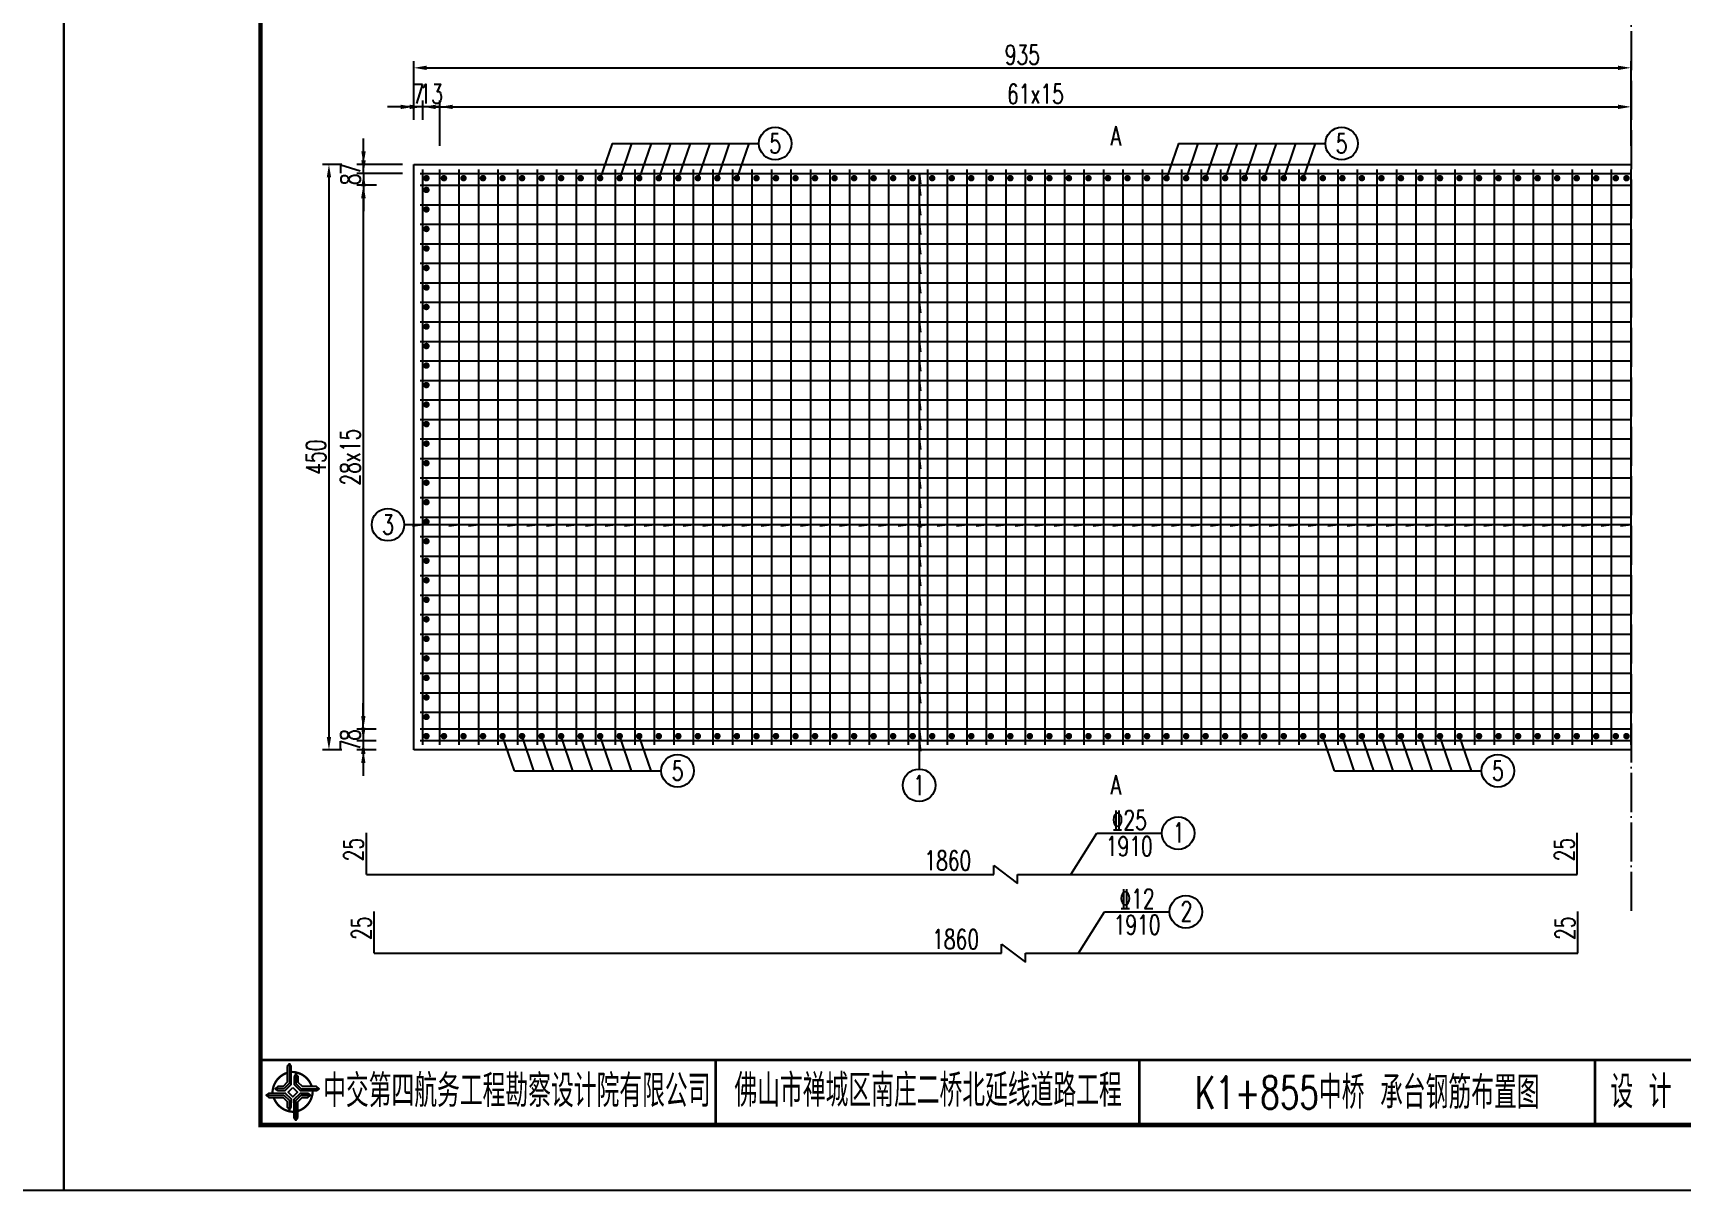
# Model space of a CAD drawing. Header units: millimetres. Extents: x -51 to 12129, y -1309 to -715.
# Drawn here: x 2464.6 to 2717.7, y -1308.7 to -1130.8 of the extents above; entities that cross this region are included whole.
import ezdxf
from ezdxf.enums import TextEntityAlignment as Align

# ---------------------------------------------------------------- set-up
doc = ezdxf.new("R2010")
doc.units = ezdxf.units.MM
doc.header["$LTSCALE"] = 0.25
doc.linetypes.add('ACAD_ISO04W100', pattern=[30, 24, -3, 0, -3])
doc.layers.add('TEXT', color=7, linetype='Continuous', lineweight=18)
for name, color, linetype in [('YOLLOW', 7, 'Continuous'), ('中心线', 3, 'ACAD_ISO04W100'), ('图框', 7, 'Continuous'), ('尺寸标注', 2, 'Continuous'), ('文字', 7, 'Continuous'), ('文字字符', 7, 'Continuous'), ('标注', 4, 'Continuous'), ('次轮廓线', 7, 'Continuous'), ('钢筋', 6, 'Continuous')]:
    doc.layers.add(name, color=color, linetype=linetype)
doc.styles.get("Standard").update_dxf_attribs({"font": 'simplex1.shx', "width": 0.7, "bigfont": 'hztxt.shx'})
doc.dimstyles.new('比例1：25', dxfattribs={"dimtxt": 3, "dimasz": 2, "dimexe": 1, "dimexo": 1, "dimgap": 1, "dimtad": 1, "dimdec": 1, "dimlfac": 2.5, "dimzin": 9, "dimdsep": 46, "dimtxsty": 'Standard', "dimcen": -0.09, "dimclrd": 4, "dimclre": 4, "dimclrt": 7, "dimaunit": 1, "dimadec": 0, "dimazin": 0, "dimtfac": 0.0005, "dimtdec": 1, "dimtix": 1, "dimtmove": 2, "dimatfit": 3, "dimfxl": 0, "dimtolj": 1, "dimtzin": 13, "dimarcsym": 0})
doc.dimstyles.new('比例1：50', dxfattribs={"dimscale": 0, "dimtxt": 3, "dimasz": 2, "dimexe": 1, "dimexo": 1, "dimgap": 0.5, "dimtad": 1, "dimdec": 1, "dimlfac": 5, "dimzin": 13, "dimdsep": 46, "dimtxsty": 'Standard', "dimcen": -1, "dimclrd": 256, "dimclre": 256, "dimclrt": 7, "dimaunit": 1, "dimadec": 3, "dimazin": 0, "dimtfac": 0.0005, "dimtdec": 1, "dimtix": 1, "dimtmove": 2, "dimatfit": 3, "dimfxl": 0, "dimtolj": 1, "dimtzin": 13, "dimarcsym": 0})

# ---------------------------------------------------------------- blocks, each defined once
blk = doc.blocks.new('tb')
at = {"lineweight": -3}
h = blk.add_hatch(color=256, dxfattribs=at)
h.paths.add_polyline_path([(-1.23, -0.13), (-3.78, -0.14), (-4.14, -0.41), (-1.4, -0.44), (-0.56, -1.24), (-0.54, -2.62), (-0.27, -2.2), (-0.26, -1.06)])
h.paths.add_polyline_path([(0.13, -1.08), (0.14, -3.86), (0.41, -4.26), (0.44, -1.24), (1.25, -0.43), (2.66, -0.43), (2.26, -0.16), (1.07, -0.15)])
h.paths.add_polyline_path([(1.08, 0.3), (3.62, 0.3), (4.02, 0.56), (1.25, 0.57), (0.43, 1.39), (0.43, 2.8), (0.16, 2.41), (0.15, 1.24)])
h.paths.add_polyline_path([(-0.28, 1.21), (-0.28, 3.99), (-0.56, 4.39), (-0.57, 1.41), (-1.38, 0.6), (-2.74, 0.56), (-2.33, 0.3), (-1.2, 0.29)])
for p, q in [((-0.56, 4.39), (-0.57, 1.41)), ((0.43, 2.8), (0.43, 1.39)), ((-1.38, 0.6), (-2.74, 0.56)), ((-0.57, 1.41), (-1.38, 0.6)), ((0.43, 1.39), (1.25, 0.57)), ((1.25, 0.57), (4.02, 0.56)), ((-4.14, -0.41), (-1.4, -0.44)), ((-1.4, -0.44), (-0.56, -1.24)), ((-0.56, -1.24), (-0.54, -2.62)), ((0.41, -4.26), (0.44, -1.24)), ((0.44, -1.24), (1.25, -0.43)), ((1.25, -0.43), (2.66, -0.43))]:
    blk.add_line(p, q, dxfattribs=at)
at = {"lineweight": -3, "const_width": 0.35, "flags": 128}
for points in [[(-0.9, 3.02, 0.324167), (-3.16, -0.14)], [(2.88, 0.92, 0.324403), (-0.24, 3.15)], [(0.75, -2.86, 0.325418), (3.02, 0.26)], [(-2.98, -0.76, 0.322976), (0.14, -2.98)]]:
    blk.add_lwpolyline(points, format="xyb", dxfattribs=at)
at = {"lineweight": -3, "flags": 128}
for points in [[(-0.9, 3.99), (-0.9, 1.58), (-1.53, 0.91), (-2.34, 0.91), (-2.74, 0.56), (-2.33, 0.3), (-1.2, 0.29), (-0.28, 1.21), (-0.28, 3.99), (-0.56, 4.39)], [(3.62, 0.92), (1.43, 0.92), (0.77, 1.54), (0.77, 2.38), (0.43, 2.8), (0.16, 2.41), (0.15, 1.24), (1.08, 0.3), (3.62, 0.3), (4.02, 0.56)], [(-0.04, 0.77), (0.68, 0.04), (-0.04, -0.69), (-0.77, 0.05)], [(-3.73, -0.76), (-1.54, -0.76), (-0.89, -1.39), (-0.89, -2.21), (-0.54, -2.62), (-0.27, -2.2), (-0.26, -1.06), (-1.23, -0.13), (-3.78, -0.14), (-4.14, -0.41)], [(0.75, -3.85), (0.75, -1.43), (1.4, -0.78), (2.26, -0.78), (2.66, -0.43), (2.26, -0.16), (1.07, -0.15), (0.13, -1.08), (0.14, -3.86), (0.41, -4.26)]]:
    blk.add_lwpolyline(points, close=True, dxfattribs=at)
blk = doc.blocks.new('*D974')
at = {"layer": 'Defpoints', "color": 0}
for p in [(2710.07, -1136.17), (2523.07, -1148.5), (2710.07, -1148.5)]:
    blk.add_point(p, dxfattribs=at)
at = {"layer": '标注', "lineweight": -2}
for p, q in [((2523.07, -1142.17), (2523.07, -1135.17)), ((2525.07, -1136.17), (2708.07, -1136.17)), ((2710.07, -1142.17), (2710.07, -1135.17))]:
    blk.add_line(p, q, dxfattribs=at)
at = {"layer": '标注'}
for points in [[(2525.07, -1135.84), (2525.07, -1136.51), (2523.07, -1136.17)], [(2708.07, -1135.84), (2708.07, -1136.51), (2710.07, -1136.17)]]:
    blk.add_solid(points, dxfattribs=at)
at = {"layer": '标注', "color": 7, "insert": (2616.57, -1134.17), "char_height": 3, "attachment_point": 5}
blk.add_mtext('\\A1;935', dxfattribs=at)
blk = doc.blocks.new('*D975')
at = {"layer": 'Defpoints', "color": 0}
for p in [(2710.07, -1142.17), (2527.07, -1149.3), (2710.07, -1149.3)]:
    blk.add_point(p, dxfattribs=at)
at = {"layer": '标注', "lineweight": -2}
for p, q in [((2527.07, -1148.17), (2527.07, -1141.17)), ((2710.07, -1148.17), (2710.07, -1141.17)), ((2529.07, -1142.17), (2708.07, -1142.17))]:
    blk.add_line(p, q, dxfattribs=at)
at = {"layer": '标注'}
for points in [[(2529.07, -1141.84), (2529.07, -1142.51), (2527.07, -1142.17)], [(2708.07, -1141.84), (2708.07, -1142.51), (2710.07, -1142.17)]]:
    blk.add_solid(points, dxfattribs=at)
at = {"layer": '标注', "color": 7, "insert": (2618.57, -1140.17), "char_height": 3, "attachment_point": 5}
blk.add_mtext('\\A1;61x15', dxfattribs=at)
blk = doc.blocks.new('*D991')
at = {"layer": 'Defpoints', "color": 0}
for p in [(2524.47, -1142.17), (2524.47, -1151.81), (2527.07, -1151.81)]:
    blk.add_point(p, dxfattribs=at)
at = {"layer": '标注', "lineweight": -2}
for p, q in [((2524.47, -1144.17), (2524.47, -1141.17)), ((2527.07, -1144.17), (2527.07, -1141.17)), ((2522.47, -1142.17), (2520.47, -1142.17)), ((2527.07, -1142.17), (2524.47, -1142.17)), ((2529.07, -1142.17), (2531.07, -1142.17))]:
    blk.add_line(p, q, dxfattribs=at)
at = {"layer": '标注'}
for points in [[(2522.47, -1141.84), (2522.47, -1142.51), (2524.47, -1142.17)], [(2529.07, -1141.84), (2529.07, -1142.51), (2527.07, -1142.17)]]:
    blk.add_solid(points, dxfattribs=at)
at = {"layer": '标注', "color": 7, "insert": (2525.77, -1140.17), "char_height": 3, "attachment_point": 5}
blk.add_mtext('\\A1;13', dxfattribs=at)
blk = doc.blocks.new('*D992')
at = {"layer": 'Defpoints', "color": 0}
for p in [(2523.07, -1142.17), (2523.07, -1151.01), (2524.47, -1151.81)]:
    blk.add_point(p, dxfattribs=at)
at = {"layer": '标注', "lineweight": -2}
for p, q in [((2523.07, -1144.17), (2523.07, -1141.17)), ((2524.47, -1144.17), (2524.47, -1141.17)), ((2521.07, -1142.17), (2519.07, -1142.17)), ((2524.47, -1142.17), (2523.07, -1142.17)), ((2526.47, -1142.17), (2528.47, -1142.17))]:
    blk.add_line(p, q, dxfattribs=at)
at = {"layer": '标注'}
for points in [[(2521.07, -1141.84), (2521.07, -1142.51), (2523.07, -1142.17)], [(2526.47, -1141.84), (2526.47, -1142.51), (2524.47, -1142.17)]]:
    blk.add_solid(points, dxfattribs=at)
at = {"layer": '标注', "color": 7, "insert": (2523.77, -1140.17), "char_height": 3, "attachment_point": 5}
blk.add_mtext('\\A1;7', dxfattribs=at)
blk = doc.blocks.new('*D993')
at = {"layer": 'Defpoints', "color": 0}
for p in [(2523.07, -1151.01), (2510.05, -1241.01), (2523.07, -1241.01)]:
    blk.add_point(p, dxfattribs=at)
at = {"layer": '标注', "lineweight": -2}
for p, q in [((2512.05, -1151.01), (2509.05, -1151.01)), ((2510.05, -1153.01), (2510.05, -1239.01)), ((2512.05, -1241.01), (2509.05, -1241.01))]:
    blk.add_line(p, q, dxfattribs=at)
at = {"layer": '标注'}
for points in [[(2509.72, -1153.01), (2510.39, -1153.01), (2510.05, -1151.01)], [(2509.72, -1239.01), (2510.39, -1239.01), (2510.05, -1241.01)]]:
    blk.add_solid(points, dxfattribs=at)
at = {"layer": '标注', "color": 7, "insert": (2508.05, -1196.01), "char_height": 3, "attachment_point": 5, "rotation": 90}
blk.add_mtext('\\A1;450', dxfattribs=at)
blk = doc.blocks.new('*D994')
at = {"layer": 'Defpoints', "color": 0}
for p in [(2515.36, -1151.01), (2529.07, -1151.01), (2529.07, -1152.41)]:
    blk.add_point(p, dxfattribs=at)
at = {"layer": '标注', "lineweight": -2}
for p, q in [((2515.36, -1149.01), (2515.36, -1147.01)), ((2521.36, -1151.01), (2514.36, -1151.01)), ((2515.36, -1152.41), (2515.36, -1151.01)), ((2521.36, -1152.41), (2514.36, -1152.41)), ((2515.36, -1154.41), (2515.36, -1156.41))]:
    blk.add_line(p, q, dxfattribs=at)
at = {"layer": '标注'}
for points in [[(2515.03, -1149.01), (2515.7, -1149.01), (2515.36, -1151.01)], [(2515.03, -1154.41), (2515.7, -1154.41), (2515.36, -1152.41)]]:
    blk.add_solid(points, dxfattribs=at)
at = {"layer": '标注', "color": 7, "insert": (2513.36, -1151.71), "char_height": 3, "attachment_point": 5, "rotation": 90}
blk.add_mtext('\\A1;7', dxfattribs=at)
blk = doc.blocks.new('*D995')
at = {"layer": 'Defpoints', "color": 0}
for p in [(2515.36, -1154.21), (2530.07, -1152.41), (2530.07, -1154.21)]:
    blk.add_point(p, dxfattribs=at)
at = {"layer": '标注', "lineweight": -2}
for p, q in [((2515.36, -1150.41), (2515.36, -1148.41)), ((2517.36, -1152.41), (2514.36, -1152.41)), ((2517.36, -1154.21), (2514.36, -1154.21)), ((2515.36, -1152.41), (2515.36, -1154.21)), ((2515.36, -1156.21), (2515.36, -1158.21))]:
    blk.add_line(p, q, dxfattribs=at)
at = {"layer": '标注'}
for points in [[(2515.03, -1150.41), (2515.7, -1150.41), (2515.36, -1152.41)], [(2515.03, -1156.21), (2515.7, -1156.21), (2515.36, -1154.21)]]:
    blk.add_solid(points, dxfattribs=at)
at = {"layer": '标注', "color": 7, "insert": (2513.36, -1153.31), "char_height": 3, "attachment_point": 5, "rotation": 90}
blk.add_mtext('\\A1;8', dxfattribs=at)
blk = doc.blocks.new('*D996')
at = {"layer": 'Defpoints', "color": 0}
for p in [(2524.47, -1154.21), (2515.33, -1237.81), (2524.47, -1237.81)]:
    blk.add_point(p, dxfattribs=at)
at = {"layer": '标注', "lineweight": -2}
for p, q in [((2517.33, -1154.21), (2514.33, -1154.21)), ((2515.33, -1156.21), (2515.33, -1235.81)), ((2517.33, -1237.81), (2514.33, -1237.81))]:
    blk.add_line(p, q, dxfattribs=at)
at = {"layer": '标注'}
for points in [[(2515, -1156.21), (2515.66, -1156.21), (2515.33, -1154.21)], [(2515, -1235.81), (2515.66, -1235.81), (2515.33, -1237.81)]]:
    blk.add_solid(points, dxfattribs=at)
at = {"layer": '标注', "color": 7, "insert": (2513.33, -1196.01), "char_height": 3, "attachment_point": 5, "rotation": 90}
blk.add_mtext('\\A1;28x15', dxfattribs=at)
blk = doc.blocks.new('*D997')
at = {"layer": 'Defpoints', "color": 0}
for p in [(2524.47, -1237.81), (2515.33, -1239.61), (2524.47, -1239.61)]:
    blk.add_point(p, dxfattribs=at)
at = {"layer": '标注', "lineweight": -2}
for p, q in [((2515.33, -1235.81), (2515.33, -1233.81)), ((2517.33, -1237.81), (2514.33, -1237.81)), ((2515.33, -1237.81), (2515.33, -1239.61)), ((2517.33, -1239.61), (2514.33, -1239.61)), ((2515.33, -1241.61), (2515.33, -1243.61))]:
    blk.add_line(p, q, dxfattribs=at)
at = {"layer": '标注'}
for points in [[(2515, -1235.81), (2515.66, -1235.81), (2515.33, -1237.81)], [(2515, -1241.61), (2515.66, -1241.61), (2515.33, -1239.61)]]:
    blk.add_solid(points, dxfattribs=at)
at = {"layer": '标注', "color": 7, "insert": (2513.33, -1238.71), "char_height": 3, "attachment_point": 5, "rotation": 90}
blk.add_mtext('\\A1;8', dxfattribs=at)
blk = doc.blocks.new('*D998')
at = {"layer": 'Defpoints', "color": 0}
for p in [(2524.47, -1239.61), (2515.33, -1241.01), (2524.47, -1241.01)]:
    blk.add_point(p, dxfattribs=at)
at = {"layer": '标注', "lineweight": -2}
for p, q in [((2515.33, -1237.61), (2515.33, -1235.61)), ((2517.33, -1239.61), (2514.33, -1239.61)), ((2515.33, -1239.61), (2515.33, -1241.01)), ((2517.33, -1241.01), (2514.33, -1241.01)), ((2515.33, -1243.01), (2515.33, -1245.01))]:
    blk.add_line(p, q, dxfattribs=at)
at = {"layer": '标注'}
for points in [[(2515, -1237.61), (2515.66, -1237.61), (2515.33, -1239.61)], [(2515, -1243.01), (2515.66, -1243.01), (2515.33, -1241.01)]]:
    blk.add_solid(points, dxfattribs=at)
at = {"layer": '标注', "color": 7, "insert": (2513.33, -1240.31), "char_height": 3, "attachment_point": 5, "rotation": 90}
blk.add_mtext('\\A1;7', dxfattribs=at)
blk = doc.blocks.new('*D1770')
at = {"layer": 'Defpoints', "color": 0}
for p in [(6802.01, -1239.17), (1359.98, -1242.17), (6754.34, -1242.17)]:
    blk.add_point(p, dxfattribs=at)
at = {"layer": '标注', "color": 4, "lineweight": -2}
for p, q in [((6754.34, -1237.17), (6754.34, -1235.17)), ((6760.34, -1239.17), (6753.34, -1239.17)), ((6754.34, -1239.17), (6754.34, -1242.17)), ((6748.34, -1242.17), (6755.34, -1242.17)), ((6754.34, -1244.17), (6754.34, -1246.17))]:
    blk.add_line(p, q, dxfattribs=at)
at = {"layer": '标注', "color": 4}
for points in [[(6754.01, -1237.17), (6754.67, -1237.17), (6754.34, -1239.17)], [(6754.01, -1244.17), (6754.67, -1244.17), (6754.34, -1242.17)]]:
    blk.add_solid(points, dxfattribs=at)
at = {"layer": '标注', "color": 7, "insert": (6751.84, -1240.67), "char_height": 3, "attachment_point": 5, "rotation": 90}
blk.add_mtext('\\A1;7.5', dxfattribs=at)
blk = doc.blocks.new('123')
at = {"layer": '图框', "color": 2}
blk.add_lwpolyline([(369.33, -1011.65), (369.33, -714.65), (-50.67, -714.65), (-50.67, -1011.65)], close=True, dxfattribs=at)

msp = doc.modelspace()

# ---------------------------------------------------------------- linework, layer by layer
at = {"const_width": 0.7}
msp.add_lwpolyline([(2499.54252, -1298.65472), (2879.54252, -1298.65472), (2879.54252, -1021.65472), (2499.54252, -1021.65472)], close=True, dxfattribs=at)
at = {"const_width": 0.4}
msp.add_lwpolyline([(2499.54252, -1288.65472), (2879.54252, -1288.65472)], dxfattribs=at)
at = {"layer": 'YOLLOW'}
for p, q in [((2623.9872, -1260.15031), (2627.9872, -1253.80302)), ((2627.9872, -1253.80302), (2637.9872, -1253.80302)), ((2625.18387, -1272.23701), (2629.18387, -1265.88972)), ((2629.18387, -1265.88972), (2639.18387, -1265.88972))]:
    msp.add_line(p, q, dxfattribs=at)
for centre in [(2640.4872, -1253.80302), (2641.68387, -1265.88972)]:
    msp.add_circle(centre, 2.5, dxfattribs=at)
at = {"layer": '中心线'}
msp.add_line((2710.06695, -1031.74886), (2710.06695, -1265.9558), dxfattribs=at)
at = {"layer": '图框', "const_width": 0.4}
for points in [[(2569.43594, -1288.65472), (2569.43594, -1298.65472)], [(2634.54252, -1298.65472), (2634.54252, -1288.65472)], [(2704.54252, -1298.65472), (2704.54252, -1288.65472)]]:
    msp.add_lwpolyline(points, dxfattribs=at)
at = {"layer": '尺寸标注', "linetype": 'Continuous'}
for p, q in [((2612.16765, -1260.15031), (2612.16765, -1258.75038)), ((2612.16765, -1258.75038), (2615.82726, -1261.53792)), ((2615.82726, -1261.53792), (2615.82726, -1260.15031)), ((2613.36432, -1272.23701), (2613.36432, -1270.83708)), ((2613.36432, -1270.83708), (2617.02394, -1273.62462)), ((2617.02394, -1273.62462), (2617.02394, -1272.23701))]:
    msp.add_line(p, q, dxfattribs=at)
at = {"layer": '文字'}
for points in [[(2631.17414, -1143.75879, 0, 0.7, 0), (2629.17414, -1143.75879, 0, 0, 0), (2626.67414, -1143.75879, 0, 0, 0), (2626.67414, -1148.55561, 0, 0, 0)], [(2631.17414, -1249.0696, 0, 0.7, 0), (2629.17414, -1249.0696, 0, 0, 0), (2626.67414, -1249.0696, 0, 0, 0), (2626.67414, -1244.27277, 0, 0, 0)]]:
    msp.add_lwpolyline(points, format="xyseb", dxfattribs=at)
at = {"layer": '标注'}
for p, q in [((2553.53595, -1147.80695), (2551.71617, -1153.13277)), ((2553.53595, -1147.80695), (2576.1073, -1147.80695)), ((2556.53595, -1147.80695), (2554.71617, -1153.13277)), ((2559.53595, -1147.80695), (2557.71617, -1153.13277)), ((2562.53595, -1147.80695), (2560.71617, -1153.13277)), ((2565.53595, -1147.80695), (2563.71617, -1153.13277)), ((2568.53595, -1147.80695), (2566.71617, -1153.13277)), ((2571.53595, -1147.80695), (2569.71617, -1153.13277)), ((2574.53595, -1147.80695), (2572.71617, -1153.13277)), ((2640.53595, -1147.80695), (2638.71617, -1153.13277)), ((2640.53595, -1147.80695), (2663.1073, -1147.80695)), ((2643.53595, -1147.80695), (2641.71617, -1153.13277)), ((2646.53595, -1147.80695), (2644.71617, -1153.13277)), ((2649.53595, -1147.80695), (2647.71617, -1153.13277)), ((2652.53595, -1147.80695), (2650.71617, -1153.13277)), ((2655.53595, -1147.80695), (2653.71617, -1153.13277)), ((2658.53595, -1147.80695), (2656.71617, -1153.13277)), ((2661.53595, -1147.80695), (2659.71617, -1153.13277)), ((2600.69957, -1152.40987), (2600.69957, -1243.94572)), ((2600.69957, -1152.40987), (2600.92443, -1154.00988)), ((2600.69957, -1154.20987), (2600.92443, -1155.80988)), ((2600.69957, -1157.20987), (2600.92443, -1158.80988)), ((2600.69957, -1160.20987), (2600.92443, -1161.80988)), ((2600.69957, -1163.20987), (2600.92443, -1164.80988)), ((2600.69957, -1166.20987), (2600.92443, -1167.80988)), ((2600.69957, -1169.20987), (2600.92443, -1170.80988)), ((2600.69957, -1172.20987), (2600.92443, -1173.80988)), ((2600.69957, -1175.20987), (2600.92443, -1176.80988)), ((2600.69957, -1178.20987), (2600.92443, -1179.80988)), ((2600.69957, -1181.20987), (2600.92443, -1182.80988)), ((2600.69957, -1184.20987), (2600.92443, -1185.80988)), ((2600.69957, -1187.20987), (2600.92443, -1188.80988)), ((2600.69957, -1190.20987), (2600.92443, -1191.80988)), ((2600.69957, -1193.20987), (2600.92443, -1194.80988)), ((2600.69957, -1196.20987), (2600.92443, -1197.80988)), ((2600.69957, -1199.20987), (2600.92443, -1200.80988)), ((2600.69957, -1202.20987), (2600.92443, -1203.80988)), ((2710.06695, -1206.39438), (2521.62255, -1206.39438)), ((2524.46695, -1206.39438), (2522.86694, -1206.61924)), ((2530.06695, -1206.39438), (2528.46694, -1206.61924)), ((2533.06695, -1206.39438), (2531.46694, -1206.61924)), ((2539.06695, -1206.39438), (2537.46694, -1206.61924)), ((2542.06695, -1206.39438), (2540.46694, -1206.61924)), ((2545.06695, -1206.39438), (2543.46694, -1206.61924)), ((2548.06695, -1206.39438), (2546.46694, -1206.61924)), ((2551.06695, -1206.39438), (2549.46694, -1206.61924)), ((2554.06695, -1206.39438), (2552.46694, -1206.61924)), ((2557.06695, -1206.39438), (2555.46694, -1206.61924)), ((2560.06695, -1206.39438), (2558.46694, -1206.61924)), ((2563.06695, -1206.39438), (2561.46694, -1206.61924)), ((2566.06695, -1206.39438), (2564.46694, -1206.61924)), ((2569.06695, -1206.39438), (2567.46694, -1206.61924)), ((2572.06695, -1206.39438), (2570.46694, -1206.61924)), ((2575.06695, -1206.39438), (2573.46694, -1206.61924)), ((2578.06695, -1206.39438), (2576.46694, -1206.61924)), ((2581.06695, -1206.39438), (2579.46694, -1206.61924)), ((2584.06695, -1206.39438), (2582.46694, -1206.61924)), ((2587.06695, -1206.39438), (2585.46694, -1206.61924)), ((2590.06695, -1206.39438), (2588.46694, -1206.61924)), ((2593.06695, -1206.39438), (2591.46694, -1206.61924)), ((2596.06695, -1206.39438), (2594.46694, -1206.61924)), ((2599.06695, -1206.39438), (2597.46694, -1206.61924)), ((2602.06695, -1206.39438), (2600.46694, -1206.61924)), ((2600.69957, -1205.20987), (2600.92443, -1206.80988)), ((2605.06695, -1206.39438), (2603.46694, -1206.61924)), ((2608.06695, -1206.39438), (2606.46694, -1206.61924)), ((2611.06695, -1206.39438), (2609.46694, -1206.61924)), ((2614.06695, -1206.39438), (2612.46694, -1206.61924)), ((2617.06695, -1206.39438), (2615.46694, -1206.61924)), ((2620.06695, -1206.39438), (2618.46694, -1206.61924)), ((2623.06695, -1206.39438), (2621.46694, -1206.61924)), ((2626.06695, -1206.39438), (2624.46694, -1206.61924)), ((2629.06695, -1206.39438), (2627.46694, -1206.61924)), ((2632.06695, -1206.39438), (2630.46694, -1206.61924)), ((2635.06695, -1206.39438), (2633.46694, -1206.61924)), ((2638.06695, -1206.39438), (2636.46694, -1206.61924)), ((2641.06695, -1206.39438), (2639.46694, -1206.61924)), ((2644.06695, -1206.39438), (2642.46694, -1206.61924)), ((2647.06695, -1206.39438), (2645.46694, -1206.61924)), ((2650.06695, -1206.39438), (2648.46694, -1206.61924)), ((2653.06695, -1206.39438), (2651.46694, -1206.61924)), ((2656.06695, -1206.39438), (2654.46694, -1206.61924)), ((2659.06695, -1206.39438), (2657.46694, -1206.61924)), ((2662.06695, -1206.39438), (2660.46694, -1206.61924)), ((2665.06695, -1206.39438), (2663.46694, -1206.61924)), ((2668.06695, -1206.39438), (2666.46694, -1206.61924)), ((2671.06695, -1206.39438), (2669.46694, -1206.61924)), ((2674.06695, -1206.39438), (2672.46694, -1206.61924)), ((2677.06695, -1206.39438), (2675.46694, -1206.61924)), ((2680.06695, -1206.39438), (2678.46694, -1206.61924)), ((2683.06695, -1206.39438), (2681.46694, -1206.61924)), ((2686.06695, -1206.39438), (2684.46694, -1206.61924)), ((2689.06695, -1206.39438), (2687.46694, -1206.61924)), ((2692.06695, -1206.39438), (2690.46694, -1206.61924)), ((2695.06695, -1206.39438), (2693.46694, -1206.61924)), ((2698.06695, -1206.39438), (2696.46694, -1206.61924)), ((2701.06695, -1206.39438), (2699.46694, -1206.61924)), ((2704.06695, -1206.39438), (2702.46694, -1206.61924)), ((2707.06695, -1206.39438), (2705.46694, -1206.61924)), ((2710.06695, -1206.39438), (2708.46694, -1206.61924)), ((2600.69957, -1208.20987), (2600.92443, -1209.80988)), ((2600.69957, -1211.20987), (2600.92443, -1212.80988)), ((2600.69957, -1214.20987), (2600.92443, -1215.80988)), ((2600.69957, -1217.20987), (2600.92443, -1218.80988)), ((2600.69957, -1220.20987), (2600.92443, -1221.80988)), ((2600.69957, -1223.20987), (2600.92443, -1224.80988)), ((2600.69957, -1226.20987), (2600.92443, -1227.80988)), ((2600.69957, -1229.20987), (2600.92443, -1230.80988)), ((2600.69957, -1232.20987), (2600.92443, -1233.80988)), ((2600.69957, -1237.80987), (2600.92443, -1239.40988)), ((2538.53595, -1244.21279), (2536.71617, -1238.88696)), ((2541.53595, -1244.21279), (2539.71617, -1238.88696)), ((2544.53595, -1244.21279), (2542.71617, -1238.88696)), ((2547.53595, -1244.21279), (2545.71617, -1238.88696)), ((2550.53595, -1244.21279), (2548.71617, -1238.88696)), ((2553.53595, -1244.21279), (2551.71617, -1238.88696)), ((2556.53595, -1244.21279), (2554.71617, -1238.88696)), ((2559.53595, -1244.21279), (2557.71617, -1238.88696)), ((2600.69957, -1239.60987), (2600.92443, -1241.20988)), ((2664.53595, -1244.21279), (2662.71617, -1238.88696)), ((2667.53595, -1244.21279), (2665.71617, -1238.88696)), ((2670.53595, -1244.21279), (2668.71617, -1238.88696)), ((2673.53595, -1244.21279), (2671.71617, -1238.88696)), ((2676.53595, -1244.21279), (2674.71617, -1238.88696)), ((2679.53595, -1244.21279), (2677.71617, -1238.88696)), ((2682.53595, -1244.21279), (2680.71617, -1238.88696)), ((2685.53595, -1244.21279), (2683.71617, -1238.88696)), ((2538.53595, -1244.21279), (2561.1073, -1244.21279)), ((2664.53595, -1244.21279), (2687.1073, -1244.21279))]:
    msp.add_line(p, q, dxfattribs=at)
for centre in [(2578.6073, -1147.80695), (2665.6073, -1147.80695), (2519.12255, -1206.39438), (2563.6073, -1244.21279), (2689.6073, -1244.21279), (2600.69957, -1246.44572)]:
    msp.add_circle(centre, 2.5, dxfattribs=at)
at = {"layer": '次轮廓线'}
for p, q in [((2523.06695, -1151.00987), (2710.06695, -1151.00987)), ((2523.06695, -1241.00987), (2523.06695, -1151.00987)), ((2710.06695, -1241.00987), (2523.06695, -1241.00987))]:
    msp.add_line(p, q, dxfattribs=at)
at = {"layer": '钢筋'}
for p, q in [((2524.46695, -1240.20987), (2524.46695, -1151.80987)), ((2527.06695, -1240.20987), (2527.06695, -1151.80987)), ((2530.06695, -1240.20987), (2530.06695, -1151.80987)), ((2533.06695, -1240.20987), (2533.06695, -1151.80987)), ((2536.06695, -1240.20987), (2536.06695, -1151.80987)), ((2539.06695, -1240.20987), (2539.06695, -1151.80987)), ((2542.06695, -1240.20987), (2542.06695, -1151.80987)), ((2545.06695, -1240.20987), (2545.06695, -1151.80987)), ((2548.06695, -1240.20987), (2548.06695, -1151.80987)), ((2551.06695, -1240.20987), (2551.06695, -1151.80987)), ((2554.06695, -1240.20987), (2554.06695, -1151.80987)), ((2557.06695, -1240.20987), (2557.06695, -1151.80987)), ((2560.06695, -1240.20987), (2560.06695, -1151.80987)), ((2563.06695, -1240.20987), (2563.06695, -1151.80987)), ((2566.06695, -1240.20987), (2566.06695, -1151.80987)), ((2569.06695, -1240.20987), (2569.06695, -1151.80987)), ((2572.06695, -1240.20987), (2572.06695, -1151.80987)), ((2575.06695, -1240.20987), (2575.06695, -1151.80987)), ((2578.06695, -1240.20987), (2578.06695, -1151.80987)), ((2581.06695, -1240.20987), (2581.06695, -1151.80987)), ((2584.06695, -1240.20987), (2584.06695, -1151.80987)), ((2587.06695, -1240.20987), (2587.06695, -1151.80987)), ((2590.06695, -1240.20987), (2590.06695, -1151.80987)), ((2593.06695, -1240.20987), (2593.06695, -1151.80987)), ((2596.06695, -1240.20987), (2596.06695, -1151.80987)), ((2599.06695, -1240.20987), (2599.06695, -1151.80987)), ((2602.06695, -1240.20987), (2602.06695, -1151.80987)), ((2605.06695, -1240.20987), (2605.06695, -1151.80987)), ((2608.06695, -1240.20987), (2608.06695, -1151.80987)), ((2611.06695, -1240.20987), (2611.06695, -1151.80987)), ((2614.06695, -1240.20987), (2614.06695, -1151.80987)), ((2617.06695, -1240.20987), (2617.06695, -1151.80987)), ((2620.06695, -1240.20987), (2620.06695, -1151.80987)), ((2623.06695, -1240.20987), (2623.06695, -1151.80987)), ((2626.06695, -1240.20987), (2626.06695, -1151.80987)), ((2629.06695, -1240.20987), (2629.06695, -1151.80987)), ((2632.06695, -1240.20987), (2632.06695, -1151.80987)), ((2635.06695, -1240.20987), (2635.06695, -1151.80987)), ((2638.06695, -1240.20987), (2638.06695, -1151.80987)), ((2641.06695, -1240.20987), (2641.06695, -1151.80987)), ((2644.06695, -1240.20987), (2644.06695, -1151.80987)), ((2647.06695, -1240.20987), (2647.06695, -1151.80987)), ((2650.06695, -1240.20987), (2650.06695, -1151.80987)), ((2653.06695, -1240.20987), (2653.06695, -1151.80987)), ((2656.06695, -1240.20987), (2656.06695, -1151.80987)), ((2659.06695, -1240.20987), (2659.06695, -1151.80987)), ((2662.06695, -1240.20987), (2662.06695, -1151.80987)), ((2665.06695, -1240.20987), (2665.06695, -1151.80987)), ((2668.06695, -1240.20987), (2668.06695, -1151.80987)), ((2671.06695, -1240.20987), (2671.06695, -1151.80987)), ((2674.06695, -1240.20987), (2674.06695, -1151.80987)), ((2677.06695, -1240.20987), (2677.06695, -1151.80987)), ((2680.06695, -1240.20987), (2680.06695, -1151.80987)), ((2683.06695, -1240.20987), (2683.06695, -1151.80987)), ((2686.06695, -1240.20987), (2686.06695, -1151.80987)), ((2689.06695, -1240.20987), (2689.06695, -1151.80987)), ((2692.06695, -1240.20987), (2692.06695, -1151.80987)), ((2695.06695, -1240.20987), (2695.06695, -1151.80987)), ((2698.06695, -1240.20987), (2698.06695, -1151.80987)), ((2701.06695, -1240.20987), (2701.06695, -1151.80987)), ((2704.06695, -1240.20987), (2704.06695, -1151.80987)), ((2707.06695, -1240.20987), (2707.06695, -1151.80987)), ((2710.06695, -1240.20987), (2710.06695, -1151.80987)), ((2524.06695, -1152.40987), (2710.06695, -1152.40987)), ((2524.06695, -1154.20987), (2710.06695, -1154.20987)), ((2524.06695, -1157.20987), (2710.06695, -1157.20987)), ((2524.06695, -1160.20987), (2710.06695, -1160.20987)), ((2524.06695, -1163.20987), (2710.06695, -1163.20987)), ((2524.06695, -1166.20987), (2710.06695, -1166.20987)), ((2524.06695, -1169.20987), (2710.06695, -1169.20987)), ((2524.06695, -1172.20987), (2710.06695, -1172.20987)), ((2524.06695, -1175.20987), (2710.06695, -1175.20987)), ((2524.06695, -1178.20987), (2710.06695, -1178.20987)), ((2524.06695, -1181.20987), (2710.06695, -1181.20987)), ((2524.06695, -1184.20987), (2710.06695, -1184.20987)), ((2524.06695, -1187.20987), (2710.06695, -1187.20987)), ((2524.06695, -1190.20987), (2710.06695, -1190.20987)), ((2524.06695, -1193.20987), (2710.06695, -1193.20987)), ((2524.06695, -1196.20987), (2710.06695, -1196.20987)), ((2524.06695, -1199.20987), (2710.06695, -1199.20987)), ((2524.06695, -1202.20987), (2710.06695, -1202.20987)), ((2524.06695, -1205.20987), (2710.06695, -1205.20987)), ((2524.06695, -1208.20987), (2710.06695, -1208.20987)), ((2524.06695, -1211.20987), (2710.06695, -1211.20987)), ((2524.06695, -1214.20987), (2710.06695, -1214.20987)), ((2524.06695, -1217.20987), (2710.06695, -1217.20987)), ((2524.06695, -1220.20987), (2710.06695, -1220.20987)), ((2524.06695, -1223.20987), (2710.06695, -1223.20987)), ((2524.06695, -1226.20987), (2710.06695, -1226.20987)), ((2524.06695, -1229.20987), (2710.06695, -1229.20987)), ((2524.06695, -1232.20987), (2710.06695, -1232.20987)), ((2524.06695, -1235.20987), (2710.06695, -1235.20987)), ((2710.06695, -1237.80987), (2524.06695, -1237.80987)), ((2710.06695, -1239.60987), (2524.06695, -1239.60987))]:
    msp.add_line(p, q, dxfattribs=at)
at = {"layer": '钢筋', "linetype": 'ByBlock'}
for p, q in [((2515.81226, -1260.15031), (2515.81226, -1253.76895)), ((2701.78754, -1260.15031), (2701.78754, -1253.76895)), ((2515.81226, -1260.15031), (2612.16765, -1260.15031)), ((2615.82726, -1260.15031), (2701.78754, -1260.15031)), ((2517.00894, -1272.23701), (2517.00894, -1265.85565)), ((2701.89819, -1272.23701), (2701.89819, -1265.85565)), ((2517.00894, -1272.23701), (2613.36432, -1272.23701)), ((2617.02394, -1272.23701), (2701.89819, -1272.23701))]:
    msp.add_line(p, q, dxfattribs=at)
at = {"layer": '钢筋', "const_width": 0.5}
for points in [[(2524.7709, -1153.13277, 1), (2525.2709, -1153.13277, 1)], [(2527.46617, -1153.13277, 1), (2527.96617, -1153.13277, 1)], [(2530.46617, -1153.13277, 1), (2530.96617, -1153.13277, 1)], [(2533.46617, -1153.13277, 1), (2533.96617, -1153.13277, 1)], [(2536.46617, -1153.13277, 1), (2536.96617, -1153.13277, 1)], [(2539.46617, -1153.13277, 1), (2539.96617, -1153.13277, 1)], [(2542.46617, -1153.13277, 1), (2542.96617, -1153.13277, 1)], [(2545.46617, -1153.13277, 1), (2545.96617, -1153.13277, 1)], [(2548.46617, -1153.13277, 1), (2548.96617, -1153.13277, 1)], [(2551.46617, -1153.13277, 1), (2551.96617, -1153.13277, 1)], [(2554.46617, -1153.13277, 1), (2554.96617, -1153.13277, 1)], [(2557.46617, -1153.13277, 1), (2557.96617, -1153.13277, 1)], [(2560.46617, -1153.13277, 1), (2560.96617, -1153.13277, 1)], [(2563.46617, -1153.13277, 1), (2563.96617, -1153.13277, 1)], [(2566.46617, -1153.13277, 1), (2566.96617, -1153.13277, 1)], [(2569.46617, -1153.13277, 1), (2569.96617, -1153.13277, 1)], [(2572.46617, -1153.13277, 1), (2572.96617, -1153.13277, 1)], [(2575.46617, -1153.13277, 1), (2575.96617, -1153.13277, 1)], [(2578.46617, -1153.13277, 1), (2578.96617, -1153.13277, 1)], [(2581.46617, -1153.13277, 1), (2581.96617, -1153.13277, 1)], [(2584.46617, -1153.13277, 1), (2584.96617, -1153.13277, 1)], [(2587.46617, -1153.13277, 1), (2587.96617, -1153.13277, 1)], [(2590.46617, -1153.13277, 1), (2590.96617, -1153.13277, 1)], [(2593.46617, -1153.13277, 1), (2593.96617, -1153.13277, 1)], [(2596.46617, -1153.13277, 1), (2596.96617, -1153.13277, 1)], [(2599.46617, -1153.13277, 1), (2599.96617, -1153.13277, 1)], [(2602.46617, -1153.13277, 1), (2602.96617, -1153.13277, 1)], [(2605.46617, -1153.13277, 1), (2605.96617, -1153.13277, 1)], [(2608.46617, -1153.13277, 1), (2608.96617, -1153.13277, 1)], [(2611.46617, -1153.13277, 1), (2611.96617, -1153.13277, 1)], [(2614.46617, -1153.13277, 1), (2614.96617, -1153.13277, 1)], [(2617.46617, -1153.13277, 1), (2617.96617, -1153.13277, 1)], [(2620.46617, -1153.13277, 1), (2620.96617, -1153.13277, 1)], [(2623.46617, -1153.13277, 1), (2623.96617, -1153.13277, 1)], [(2626.46617, -1153.13277, 1), (2626.96617, -1153.13277, 1)], [(2629.46617, -1153.13277, 1), (2629.96617, -1153.13277, 1)], [(2632.46617, -1153.13277, 1), (2632.96617, -1153.13277, 1)], [(2635.46617, -1153.13277, 1), (2635.96617, -1153.13277, 1)], [(2638.46617, -1153.13277, 1), (2638.96617, -1153.13277, 1)], [(2641.46617, -1153.13277, 1), (2641.96617, -1153.13277, 1)], [(2644.46617, -1153.13277, 1), (2644.96617, -1153.13277, 1)], [(2647.46617, -1153.13277, 1), (2647.96617, -1153.13277, 1)], [(2650.46617, -1153.13277, 1), (2650.96617, -1153.13277, 1)], [(2653.46617, -1153.13277, 1), (2653.96617, -1153.13277, 1)], [(2656.46617, -1153.13277, 1), (2656.96617, -1153.13277, 1)], [(2659.46617, -1153.13277, 1), (2659.96617, -1153.13277, 1)], [(2662.46617, -1153.13277, 1), (2662.96617, -1153.13277, 1)], [(2665.46617, -1153.13277, 1), (2665.96617, -1153.13277, 1)], [(2668.46617, -1153.13277, 1), (2668.96617, -1153.13277, 1)], [(2671.46617, -1153.13277, 1), (2671.96617, -1153.13277, 1)], [(2674.46617, -1153.13277, 1), (2674.96617, -1153.13277, 1)], [(2677.46617, -1153.13277, 1), (2677.96617, -1153.13277, 1)], [(2680.46617, -1153.13277, 1), (2680.96617, -1153.13277, 1)], [(2683.46617, -1153.13277, 1), (2683.96617, -1153.13277, 1)], [(2686.46617, -1153.13277, 1), (2686.96617, -1153.13277, 1)], [(2689.46617, -1153.13277, 1), (2689.96617, -1153.13277, 1)], [(2692.46617, -1153.13277, 1), (2692.96617, -1153.13277, 1)], [(2695.46617, -1153.13277, 1), (2695.96617, -1153.13277, 1)], [(2698.46617, -1153.13277, 1), (2698.96617, -1153.13277, 1)], [(2701.46617, -1153.13277, 1), (2701.96617, -1153.13277, 1)], [(2704.46617, -1153.13277, 1), (2704.96617, -1153.13277, 1)], [(2707.46617, -1153.13277, 1), (2707.96617, -1153.13277, 1)], [(2709.10414, -1153.13277, 1), (2709.60414, -1153.13277, 1)], [(2524.7709, -1154.93277, 1), (2525.2709, -1154.93277, 1)], [(2524.7709, -1157.93277, 1), (2525.2709, -1157.93277, 1)], [(2524.7709, -1160.93277, 1), (2525.2709, -1160.93277, 1)], [(2524.7709, -1163.93277, 1), (2525.2709, -1163.93277, 1)], [(2524.7709, -1166.93277, 1), (2525.2709, -1166.93277, 1)], [(2524.7709, -1169.93277, 1), (2525.2709, -1169.93277, 1)], [(2524.7709, -1172.93277, 1), (2525.2709, -1172.93277, 1)], [(2524.7709, -1175.93277, 1), (2525.2709, -1175.93277, 1)], [(2524.7709, -1178.93277, 1), (2525.2709, -1178.93277, 1)], [(2524.7709, -1181.93277, 1), (2525.2709, -1181.93277, 1)], [(2524.7709, -1184.93277, 1), (2525.2709, -1184.93277, 1)], [(2524.7709, -1187.93277, 1), (2525.2709, -1187.93277, 1)], [(2524.7709, -1190.93277, 1), (2525.2709, -1190.93277, 1)], [(2524.7709, -1193.93277, 1), (2525.2709, -1193.93277, 1)], [(2524.7709, -1196.93277, 1), (2525.2709, -1196.93277, 1)], [(2524.7709, -1199.93277, 1), (2525.2709, -1199.93277, 1)], [(2524.7709, -1202.93277, 1), (2525.2709, -1202.93277, 1)], [(2524.7709, -1205.93277, 1), (2525.2709, -1205.93277, 1)], [(2524.7709, -1208.93277, 1), (2525.2709, -1208.93277, 1)], [(2524.7709, -1211.93277, 1), (2525.2709, -1211.93277, 1)], [(2524.7709, -1214.93277, 1), (2525.2709, -1214.93277, 1)], [(2524.7709, -1217.93277, 1), (2525.2709, -1217.93277, 1)], [(2524.7709, -1220.93277, 1), (2525.2709, -1220.93277, 1)], [(2524.7709, -1223.93277, 1), (2525.2709, -1223.93277, 1)], [(2524.7709, -1226.93277, 1), (2525.2709, -1226.93277, 1)], [(2524.7709, -1229.93277, 1), (2525.2709, -1229.93277, 1)], [(2524.7709, -1232.93277, 1), (2525.2709, -1232.93277, 1)], [(2524.7709, -1235.93277, 1), (2525.2709, -1235.93277, 1)], [(2524.7709, -1238.88696, -1), (2525.2709, -1238.88696, -1)], [(2527.46617, -1238.88696, -1), (2527.96617, -1238.88696, -1)], [(2530.46617, -1238.88696, -1), (2530.96617, -1238.88696, -1)], [(2533.46617, -1238.88696, -1), (2533.96617, -1238.88696, -1)], [(2536.46617, -1238.88696, -1), (2536.96617, -1238.88696, -1)], [(2539.46617, -1238.88696, -1), (2539.96617, -1238.88696, -1)], [(2542.46617, -1238.88696, -1), (2542.96617, -1238.88696, -1)], [(2545.46617, -1238.88696, -1), (2545.96617, -1238.88696, -1)], [(2548.46617, -1238.88696, -1), (2548.96617, -1238.88696, -1)], [(2551.46617, -1238.88696, -1), (2551.96617, -1238.88696, -1)], [(2554.46617, -1238.88696, -1), (2554.96617, -1238.88696, -1)], [(2557.46617, -1238.88696, -1), (2557.96617, -1238.88696, -1)], [(2560.46617, -1238.88696, -1), (2560.96617, -1238.88696, -1)], [(2563.46617, -1238.88696, -1), (2563.96617, -1238.88696, -1)], [(2566.46617, -1238.88696, -1), (2566.96617, -1238.88696, -1)], [(2569.46617, -1238.88696, -1), (2569.96617, -1238.88696, -1)], [(2572.46617, -1238.88696, -1), (2572.96617, -1238.88696, -1)], [(2575.46617, -1238.88696, -1), (2575.96617, -1238.88696, -1)], [(2578.46617, -1238.88696, -1), (2578.96617, -1238.88696, -1)], [(2581.46617, -1238.88696, -1), (2581.96617, -1238.88696, -1)], [(2584.46617, -1238.88696, -1), (2584.96617, -1238.88696, -1)], [(2587.46617, -1238.88696, -1), (2587.96617, -1238.88696, -1)], [(2590.46617, -1238.88696, -1), (2590.96617, -1238.88696, -1)], [(2593.46617, -1238.88696, -1), (2593.96617, -1238.88696, -1)], [(2596.46617, -1238.88696, -1), (2596.96617, -1238.88696, -1)], [(2599.46617, -1238.88696, -1), (2599.96617, -1238.88696, -1)], [(2602.46617, -1238.88696, -1), (2602.96617, -1238.88696, -1)], [(2605.46617, -1238.88696, -1), (2605.96617, -1238.88696, -1)], [(2608.46617, -1238.88696, -1), (2608.96617, -1238.88696, -1)], [(2611.46617, -1238.88696, -1), (2611.96617, -1238.88696, -1)], [(2614.46617, -1238.88696, -1), (2614.96617, -1238.88696, -1)], [(2617.46617, -1238.88696, -1), (2617.96617, -1238.88696, -1)], [(2620.46617, -1238.88696, -1), (2620.96617, -1238.88696, -1)], [(2623.46617, -1238.88696, -1), (2623.96617, -1238.88696, -1)], [(2626.46617, -1238.88696, -1), (2626.96617, -1238.88696, -1)], [(2629.46617, -1238.88696, -1), (2629.96617, -1238.88696, -1)], [(2632.46617, -1238.88696, -1), (2632.96617, -1238.88696, -1)], [(2635.46617, -1238.88696, -1), (2635.96617, -1238.88696, -1)], [(2638.46617, -1238.88696, -1), (2638.96617, -1238.88696, -1)], [(2641.46617, -1238.88696, -1), (2641.96617, -1238.88696, -1)], [(2644.46617, -1238.88696, -1), (2644.96617, -1238.88696, -1)], [(2647.46617, -1238.88696, -1), (2647.96617, -1238.88696, -1)], [(2650.46617, -1238.88696, -1), (2650.96617, -1238.88696, -1)], [(2653.46617, -1238.88696, -1), (2653.96617, -1238.88696, -1)], [(2656.46617, -1238.88696, -1), (2656.96617, -1238.88696, -1)], [(2659.46617, -1238.88696, -1), (2659.96617, -1238.88696, -1)], [(2662.46617, -1238.88696, -1), (2662.96617, -1238.88696, -1)], [(2665.46617, -1238.88696, -1), (2665.96617, -1238.88696, -1)], [(2668.46617, -1238.88696, -1), (2668.96617, -1238.88696, -1)], [(2671.46617, -1238.88696, -1), (2671.96617, -1238.88696, -1)], [(2674.46617, -1238.88696, -1), (2674.96617, -1238.88696, -1)], [(2677.46617, -1238.88696, -1), (2677.96617, -1238.88696, -1)], [(2680.46617, -1238.88696, -1), (2680.96617, -1238.88696, -1)], [(2683.46617, -1238.88696, -1), (2683.96617, -1238.88696, -1)], [(2686.46617, -1238.88696, -1), (2686.96617, -1238.88696, -1)], [(2689.46617, -1238.88696, -1), (2689.96617, -1238.88696, -1)], [(2692.46617, -1238.88696, -1), (2692.96617, -1238.88696, -1)], [(2695.46617, -1238.88696, -1), (2695.96617, -1238.88696, -1)], [(2698.46617, -1238.88696, -1), (2698.96617, -1238.88696, -1)], [(2701.46617, -1238.88696, -1), (2701.96617, -1238.88696, -1)], [(2704.46617, -1238.88696, -1), (2704.96617, -1238.88696, -1)], [(2707.46617, -1238.88696, -1), (2707.96617, -1238.88696, -1)], [(2709.10414, -1238.88696, -1), (2709.60414, -1238.88696, -1)]]:
    msp.add_lwpolyline(points, format="xyb", close=True, dxfattribs=at)

# ---------------------------------------------------------------- block references
at = {"lineweight": -3}
msp.add_blockref('tb', (2504.53825, -1293.64938), dxfattribs=at)
at = {"layer": '标注'}
for p in [(2100, -297), (2520, -297)]:
    msp.add_blockref('123', p, dxfattribs=at)

# ---------------------------------------------------------------- texts
at = {"linetype": 'Continuous', "width": 0.7}
for s, p in [('5', (2578.6073, -1147.80695)), ('5', (2665.6073, -1147.80695)), ('3', (2519.12255, -1206.39438)), ('5', (2563.6073, -1244.21279)), ('5', (2689.6073, -1244.21279)), ('1', (2600.69957, -1246.44572))]:
    msp.add_text(s, height=3, dxfattribs=at).set_placement(p, align=Align.MIDDLE_CENTER)
at = {"layer": 'TEXT', "width": 0.7}
for s, p in [('1', (2640.58316, -1253.72385)), ('2', (2641.77984, -1265.81055))]:
    msp.add_text(s, height=3, dxfattribs=at).set_placement(p, align=Align.MIDDLE)
at = {"layer": '图框', "width": 0.7}
for s, p in [('中交第四航务工程勘察设计院有限公司', (2538.90762, -1293.40628)), ('佛山市禅城区南庄二桥北延线道路工程', (2602.08677, -1293.34002)), ('K1+855中桥 承台钢筋布置图', (2669.54252, -1293.65472)), ('设 计', (2711.58718, -1293.56013))]:
    msp.add_text(s, height=5, dxfattribs=at).set_placement(p, align=Align.MIDDLE_CENTER)
at = {"layer": '文字', "width": 0.7}
for p in [(2630.94339, -1146.62256), (2630.94339, -1246.38393)]:
    msp.add_text('A', height=3, dxfattribs=at).set_placement(p, align=Align.MIDDLE_CENTER)
at = {"layer": '文字字符', "width": 0.7}
for s, p in [('%%13225', (2632.9872, -1251.80302)), ('1910', (2632.9872, -1255.80302)), ('1860', (2605.117, -1258.01273)), ('%%13212', (2634.18387, -1263.88972)), ('1910', (2634.18387, -1267.88972)), ('1860', (2606.31368, -1270.09943))]:
    msp.add_text(s, height=3, dxfattribs=at).set_placement(p, align=Align.MIDDLE)
for p in [(2513.83187, -1256.33474), (2699.80715, -1256.33474), (2515.02855, -1268.42144), (2699.91781, -1268.42144)]:
    msp.add_text('25', height=3, rotation=90, dxfattribs=at).set_placement(p, align=Align.MIDDLE)

# ---------------------------------------------------------------- dimensions: what is measured, and where the dimension line sits
at = {"layer": '标注'}
for base, p1, p2, override, picture, middle in [((2710.06695, -1136.17433), (2523.06695, -1148.5026), (2710.06695, -1148.5026), {"dimscale": 1}, '*D974', (2616.56695, -1134.17433)), ((2523.06695, -1142.17433), (2524.46695, -1151.80987), (2523.06695, -1151.00987), {"dimscale": 1, "dimzin": 8, "dimfxl": 2}, '*D992', (2523.76695, -1140.17433)), ((2524.46695, -1142.17433), (2527.06695, -1151.80987), (2524.46695, -1151.80987), {"dimscale": 1, "dimzin": 8, "dimfxl": 2}, '*D991', (2525.76695, -1140.17433))]:
    dim = msp.add_linear_dim(base=base, p1=p1, p2=p2, dimstyle='比例1：50', override=override, dxfattribs=at)
    dim.commit()
    dim.dimension.update_dxf_attribs({"geometry": picture, "text_midpoint": middle})
dim = msp.add_linear_dim(base=(2710.06695, -1142.17433), p1=(2527.06695, -1149.3026), p2=(2710.06695, -1149.3026), text='61x15', dimstyle='比例1：50', override={"dimscale": 1}, dxfattribs=at)
dim.commit()
dim.dimension.update_dxf_attribs({"geometry": '*D975', "text_midpoint": (2618.56695, -1140.17433)})
for base, p1, p2, override, picture, middle in [((2515.36184, -1151.00987), (2529.06822, -1152.40987), (2529.06822, -1151.00987), {"dimscale": 1}, '*D994', (2513.36184, -1151.70987)), ((2510.05234, -1241.00987), (2523.06695, -1151.00987), (2523.06695, -1241.00987), {"dimscale": 1, "dimzin": 8, "dimfxl": 2}, '*D993', (2508.05234, -1196.00987)), ((2515.32851, -1241.00987), (2524.46695, -1239.60987), (2524.46695, -1241.00987), {"dimscale": 1, "dimzin": 8, "dimfxl": 2}, '*D998', (2513.32851, -1240.30987))]:
    dim = msp.add_linear_dim(base=base, p1=p1, p2=p2, angle=90, dimstyle='比例1：50', override=override, dxfattribs=at)
    dim.commit()
    dim.dimension.update_dxf_attribs({"geometry": picture, "text_midpoint": middle})
for base, p1, p2, text, picture, middle in [((2515.36184, -1154.20987), (2530.06695, -1152.40987), (2530.06695, -1154.20987), '8', '*D995', (2513.36184, -1153.30987)), ((2515.32851, -1237.80987), (2524.46695, -1154.20987), (2524.46695, -1237.80987), '28x15', '*D996', (2513.32851, -1196.00987)), ((2515.32851, -1239.60987), (2524.46695, -1237.80987), (2524.46695, -1239.60987), '8', '*D997', (2513.32851, -1238.70987))]:
    dim = msp.add_linear_dim(base=base, p1=p1, p2=p2, angle=90, text=text, dimstyle='比例1：50', override={"dimscale": 1, "dimzin": 8, "dimfxl": 2}, dxfattribs=at)
    dim.commit()
    dim.dimension.update_dxf_attribs({"geometry": picture, "text_midpoint": middle})
dim = msp.add_linear_dim(base=(6754.34071, -1242.16763), p1=(6802.01318, -1239.16763), p2=(1359.9844, -1242.16763), angle=90, dimstyle='比例1：25', dxfattribs=at)
dim.commit()
dim.dimension.update_dxf_attribs({"geometry": '*D1770', "text_midpoint": (6751.84071, -1240.66763)})

doc.saveas('drawing.dxf')
